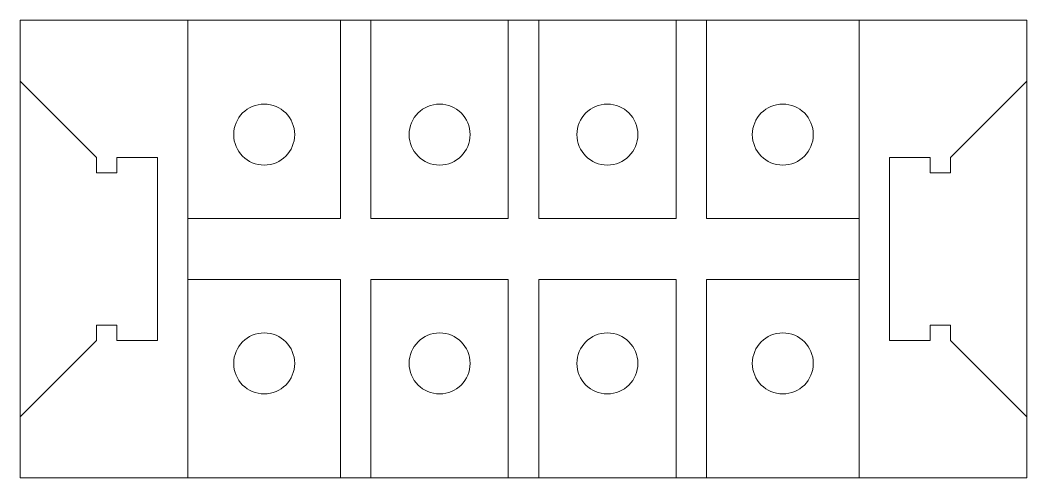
# Model space of a CAD drawing. Header units: millimetres. Extents: x 0 to 66, y 0 to 30.
import ezdxf

# ---------------------------------------------------------------- set-up
doc = ezdxf.new("R2010")
doc.units = ezdxf.units.MM
doc.layers.add('hw_VTP', color=7, linetype='Continuous', lineweight=13)

# ---------------------------------------------------------------- blocks, each defined once
blk = doc.blocks.new('TB-4P-20A')
at = {"layer": 'hw_VTP'}
for p, q in [((6.5, 15), (6.5, -15)), ((16.5, 15), (16.5, 2)), ((18.5, 15), (18.5, 2)), ((18.5, 15), (18.5, 2)), ((27.5, 15), (27.5, 2)), ((29.5, 15), (29.5, 2)), ((38.5, 15), (38.5, 2)), ((40.5, 15), (40.5, 2)), ((50.5, 15), (50.5, -15)), ((-4.5, 11), (0.5, 6)), ((61.5, 11), (56.5, 6)), ((0.5, 6), (0.5, 5)), ((0.5, 6), (0.5, 5)), ((1.833, 6), (4.5, 6)), ((1.833, 5), (1.833, 6)), ((4.5, 6), (4.5, -6)), ((52.5, 6), (52.5, -6)), ((55.167, 6), (52.5, 6)), ((55.167, 5), (55.167, 6)), ((56.5, 6), (56.5, 5)), ((56.5, 6), (56.5, 5)), ((0.5, 5), (1.833, 5)), ((56.5, 5), (55.167, 5)), ((6.5, 2), (16.5, 2)), ((18.5, 2), (27.5, 2)), ((29.5, 2), (38.5, 2)), ((40.5, 2), (50.5, 2)), ((6.5, -2), (16.5, -2)), ((16.5, -15), (16.5, -2)), ((18.5, -15), (18.5, -2)), ((18.5, -15), (18.5, -2)), ((18.5, -2), (27.5, -2)), ((27.5, -15), (27.5, -2)), ((29.5, -2), (38.5, -2)), ((29.5, -15), (29.5, -2)), ((38.5, -15), (38.5, -2)), ((40.5, -15), (40.5, -2)), ((40.5, -2), (50.5, -2)), ((0.5, -5), (1.833, -5)), ((0.5, -6), (0.5, -5)), ((1.833, -5), (1.833, -6)), ((56.5, -5), (55.167, -5)), ((55.167, -5), (55.167, -6)), ((56.5, -6), (56.5, -5)), ((-4.5, -11), (0.5, -6)), ((1.833, -6), (4.5, -6)), ((55.167, -6), (52.5, -6)), ((61.5, -11), (56.5, -6))]:
    blk.add_line(p, q, dxfattribs=at)
blk.add_lwpolyline([(-4.5, -15), (61.5, -15), (61.5, 15), (-4.5, 15)], close=True, dxfattribs=at)
at = {"layer": 'hw_VTP', "color": 1}
for centre in [(11.5, 7.5), (23, 7.5), (34, 7.5), (45.5, 7.5), (11.5, -7.5), (23, -7.5), (34, -7.5), (45.5, -7.5)]:
    blk.add_circle(centre, 2, dxfattribs=at)

msp = doc.modelspace()

# ---------------------------------------------------------------- block references
msp.add_blockref('TB-4P-20A', (4.5, 15))

doc.saveas('drawing.dxf')
